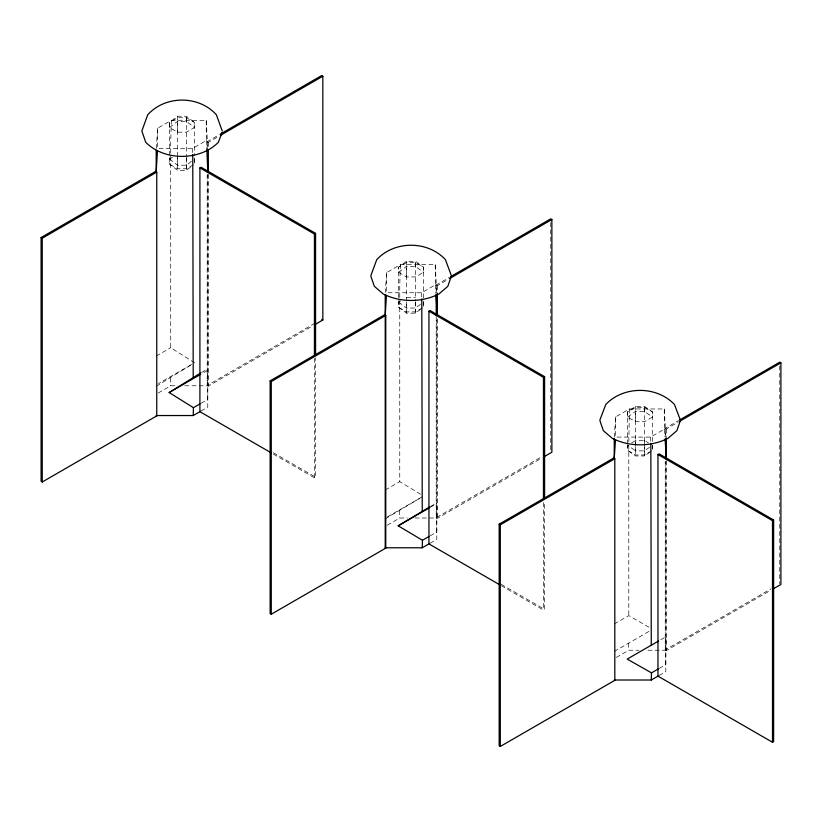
<?xml version="1.0" encoding="UTF-8"?>
<svg xmlns="http://www.w3.org/2000/svg" width="822" height="822" viewBox="0 0 822 822"><rect width="100%" height="100%" fill="white"/><g stroke="black" fill="none" stroke-linecap="round" stroke-linejoin="round"><path stroke-width="0.62" stroke-dasharray="4.11 3.08" d="M157.619 128.232L157.619 148.422L192.595 148.422L206.322 140.49L206.219 120.3L171.356 120.3L157.619 128.232L156.262 149.162M172.517 157.29L169.496 159.026L169.496 164.143L177.542 170.339L186.409 170.339L191.434 166.465M169.496 155.307L169.496 122.416L177.542 117.772L186.409 117.772L194.444 122.416L194.444 127.533L186.409 132.178L177.542 132.178L169.496 127.533L169.496 122.416L177.542 116.231L186.409 116.231L194.444 122.416L194.444 155.307M191.434 161.348L186.409 165.212L177.542 165.212L177.542 156.797M177.542 132.178L177.542 121.348L186.409 121.348L194.444 127.533M186.409 156.797L186.409 170.339L186.409 157.423M186.409 121.348L186.409 116.231L186.409 156.159M194.444 159.026L194.444 164.143L194.444 156.499M207.761 398.66L207.761 370.26L201.143 374.082M386.648 272.565L386.648 292.755L421.614 292.755L435.352 284.823L435.239 264.633L400.386 264.633L386.648 272.565L385.302 292.457M400.54 300.965L398.526 302.126L398.526 307.243L406.561 313.151L415.439 313.151L420.453 309.462M422.467 307.818L415.439 311.887L406.561 311.887L398.526 307.243L398.526 267.181L406.561 262.537L415.439 262.537L423.474 267.181L423.474 272.298L415.439 276.942L406.561 276.942L398.526 272.298L398.526 267.181L406.561 261.273L415.439 261.273L423.474 267.181L423.474 307.243L423.474 302.126M420.453 304.335L415.439 308.034L406.561 308.034L406.561 302.167M406.561 276.942L406.561 266.39L415.439 266.39L423.474 272.298M415.439 313.151L415.439 302.167M415.439 266.39L415.439 261.273L415.439 300.647M436.78 531.259L436.78 502.982M615.678 416.898L615.678 437.088L650.644 437.088L664.382 429.166L664.268 408.966L629.405 408.966L615.678 416.898L614.24 437.006M627.556 443.942L627.556 411.935L635.591 407.301L644.458 407.301L652.504 411.935L652.504 417.062L644.458 421.696L635.591 421.696L627.556 417.062L627.556 411.935L635.591 406.315L644.458 406.315L652.504 411.935L652.504 443.942M649.483 447.332L644.458 450.846L635.591 450.846L635.591 440.582L644.458 440.582L648.486 442.904M635.591 421.696L635.591 411.432L644.458 411.432L652.504 417.062M644.458 440.582L644.458 455.963L635.591 455.963L627.556 450.343L627.556 445.216L630.566 443.479M644.458 411.432L644.458 406.315L644.458 455.963L649.483 452.449M665.81 663.857L665.81 636.814L659.193 640.636M171.356 120.3L170.729 141.99L170.729 347.675L194.506 362.769L158.379 383.627M400.386 264.633L399.759 285.306L399.759 481.63L422.457 495.389M629.405 408.966L628.789 443.983M169.496 127.533L177.542 121.348M398.526 272.298L406.561 266.39M627.556 417.062L635.591 411.432M156.19 386.268L192.42 364.095M385.22 518.857L420.258 498.029M207.185 149.357L207.185 141.661L219.412 134.603M207.185 141.661L208.326 142.329L218.333 136.544M193.437 164.729L186.409 168.787L177.542 168.787L169.496 164.143L169.496 156.499M156.19 356.07L170.729 347.675M158.266 392.967L170.729 385.775L177.11 385.775M201.524 372.479L207.761 368.873M207.185 175.024L207.185 385.446L313.912 323.817M207.185 385.446L208.326 386.104L312.833 325.769M201.143 403.242L207.761 399.43M201.061 411.021L207.761 407.147L207.761 174.069M436.215 292.642L436.215 284.977L449.552 277.271M436.215 284.977L437.355 285.635L448.473 279.213M273.294 454.042L314.425 477.798L315.576 477.13L315.576 357.806M385.22 490.035L399.759 481.63M387.409 516.904L422.436 496.683M387.296 525.196L399.759 518.004L407.414 518.004M430.553 506.444L436.78 502.848M430.173 507.359L436.78 503.537M436.215 316.943L436.215 517.675L541.832 456.693M436.215 517.675L437.355 518.333L541.862 457.998M430.173 535.821L436.78 532.009M430.091 543.25L436.78 539.376L436.78 318.217M631.573 442.904L635.591 440.582M665.245 437.253L665.245 428.283L678.582 420.587M665.245 428.283L666.385 428.95L678.612 421.881M651.497 450.918L644.458 454.977L635.591 454.977L627.556 450.343L627.556 445.216L635.591 450.846M501.204 585.634L543.455 610.027L544.596 609.359L544.596 501.965M614.24 623.99L628.789 615.596L651.486 628.696M614.24 651.445L651.466 629.96M616.325 657.425L628.789 650.233L639.002 650.233M665.245 461.594L665.245 649.904L770.861 588.922M665.245 649.904L666.385 650.562L770.892 590.227M659.203 668.399L665.81 664.587M659.11 675.479L665.81 671.605L665.81 461.512M406.561 297.482L415.439 297.482M184.775 385.775L207.761 385.775M415.079 518.004L436.78 518.004M647.942 650.233L665.81 650.233M273.325 452.737L315.576 477.13M501.245 584.329L544.596 609.359M398.526 302.126L406.561 308.034M169.496 159.026L177.542 165.212M664.268 408.966L665.81 436.297M435.239 264.633L436.78 292.971M206.219 120.3L207.761 148.412M664.382 429.166L664.885 436.513M435.352 284.823L435.907 293.331M206.322 140.49L206.887 149.388M628.553 643.184L628.789 650.233M399.523 510.596L399.759 518.004M650.644 437.088L650.798 442.102M170.493 378.007L170.729 385.775M421.614 292.755L421.758 297.718M192.595 148.422L192.718 153.334M779.759 366.016L779.759 583.784M666.385 428.95L666.385 436.636M666.385 460.967L666.385 650.562M635.591 406.315L635.591 455.963M628.789 445.267L628.789 615.596M550.73 222.7L550.73 451.555M543.455 502.622L543.455 610.027M437.355 285.635L437.355 293.31M437.355 318.874L437.355 518.333M415.439 301.9L415.439 311.887M406.561 261.273L406.561 300.647M406.561 301.9L406.561 313.151M314.425 358.474L314.425 477.798M208.326 142.329L208.326 147.457M208.326 174.398L208.326 386.104M177.542 116.231L177.542 156.159M177.542 157.423L177.542 170.339M652.504 445.216L652.504 450.343L652.504 445.216"/><path stroke-width="1.23" d="M156.755 415.881L42.241 481.99L41.1 481.332L41.1 237.548L155.615 171.438L156.755 172.096L156.755 415.881L156.19 415.542L193.211 415.542L193.437 407.691L200.044 403.879M385.22 294.985L385.22 547.781L422.241 547.781L422.467 540.27L429.074 536.458M614.815 680.339L500.3 746.448L499.16 745.79L499.16 524.169L613.674 458.06L614.815 458.717L614.815 680.339L614.24 680.01L651.271 680.01L651.497 672.858L658.103 669.036M156.19 171.767L157.464 150.878M385.22 315.083L386.484 295.242M614.24 458.388L615.503 439.595M222.053 132.517L218.364 142.309C199.705 161.071 164.41 161.071 145.751 142.309L141.846 131.027L147.734 114.772C165.376 95.198 198.739 95.198 216.381 114.772L222.269 131.027M451.083 276.922L447.826 286.313L438.876 294.029C421.604 302.609 400.571 302.609 383.299 294.029L374.349 286.313L371.092 276.932L370.876 275.504L376.764 259.618C394.509 240.456 427.666 240.456 445.411 259.618L451.299 275.504M680.102 421.337L676.855 430.697L667.906 438.393C650.634 446.973 629.601 446.973 612.328 438.393L603.379 430.697L600.122 421.337L599.906 419.98L605.793 404.465C623.621 385.713 656.603 385.713 674.441 404.465L680.328 419.98M193.437 407.691L169.157 392.546L200.486 373.075M422.467 540.27L398.187 525.823L429.516 507.04M220.522 133.965L321.7 75.552L322.841 76.21L322.841 319.994L315.062 324.485M41.1 237.548L42.241 238.216L156.755 172.096M220.563 135.26L322.841 76.21M271.065 452.758L199.91 411.678L199.91 167.904L201.061 167.236L315.576 233.356L315.576 355.238M199.91 167.904L314.425 234.013L315.576 233.356M169.157 392.546L200.034 374.719M193.211 415.542L200.486 411.349M270.13 380.863L384.645 314.744L385.785 315.412L385.785 548.11L271.27 614.219L270.13 613.561L270.13 380.863L271.27 381.521L385.785 315.412M450.662 276.634L550.73 218.858L551.87 219.525L551.87 452.223L544.092 456.713M449.583 278.576L551.87 219.525M498.985 584.35L428.94 543.907L428.94 311.209L430.091 310.552L544.596 376.661L544.596 498.132M544.596 376.661L543.455 377.329L543.455 498.79M398.187 525.823L429.063 507.996M422.241 547.781L429.516 543.578M679.691 419.939L779.759 362.173L780.9 362.831L780.9 584.452L773.122 588.942M499.16 524.169L500.3 524.837L614.815 458.717M679.722 421.244L780.9 362.831M657.97 676.136L657.97 454.525L659.11 453.857L773.625 519.977L773.625 741.588L772.485 742.256L657.97 676.136L651.271 680.01M772.485 742.256L772.485 520.634L773.625 519.977M658.545 641.016L627.217 659.1L651.497 672.858M428.94 311.209L543.455 377.329M657.97 454.525L772.485 520.634M321.7 319.326L322.841 319.994M385.22 547.781L385.785 548.11M665.06 438.969L665.81 449.994M435.989 294.543L436.78 306.678M206.887 149.388L207.761 172.312M650.829 443.356L651.271 645.208M421.789 298.961L422.241 511.243M192.759 154.567L193.211 377.267M666.385 437.91L666.385 459.693M665.81 438.866L665.81 458.08M614.24 438.29L614.24 458.779M500.3 524.837L500.3 746.448M437.355 293.31L437.355 315.042M436.78 294.255L436.78 315.658M436.215 295.201L436.215 315.658M314.425 234.013L314.425 355.905M271.27 381.521L271.27 614.219M208.326 150.025L208.326 171.839M156.19 150.395L156.19 172.106M42.241 238.216L42.241 481.99"/></g></svg>
